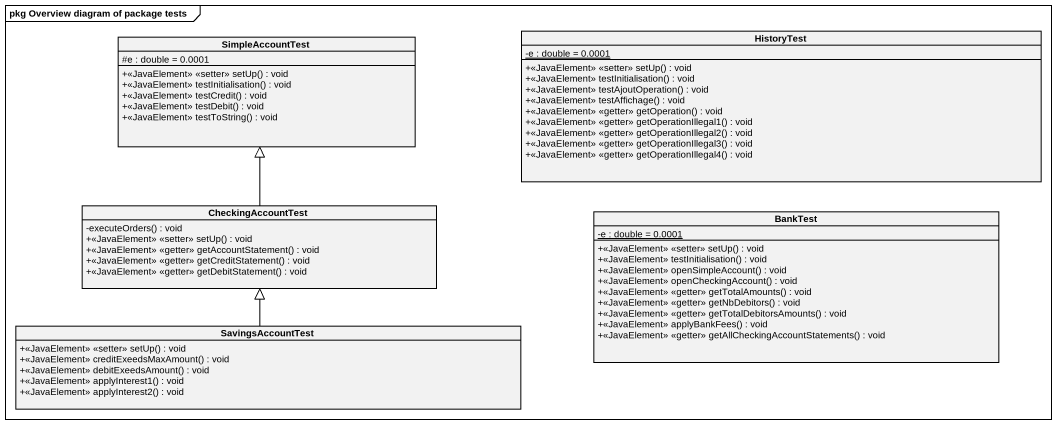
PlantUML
@startuml
mainframe pkg Overview diagram of package tests
hide circle
hide empty members
skinparam classAttributeIconSize 0
class SimpleAccountTest {
  #e : double = 0.0001
  +<<JavaElement>> <<setter>> setUp() : void
  +<<JavaElement>> testInitialisation() : void
  +<<JavaElement>> testCredit() : void
  +<<JavaElement>> testDebit() : void
  +<<JavaElement>> testToString() : void
}
class HistoryTest {
  {static} -e : double = 0.0001
  +<<JavaElement>> <<setter>> setUp() : void
  +<<JavaElement>> testInitialisation() : void
  +<<JavaElement>> testAjoutOperation() : void
  +<<JavaElement>> testAffichage() : void
  +<<JavaElement>> <<getter>> getOperation() : void
  +<<JavaElement>> <<getter>> getOperationIllegal1() : void
  +<<JavaElement>> <<getter>> getOperationIllegal2() : void
  +<<JavaElement>> <<getter>> getOperationIllegal3() : void
  +<<JavaElement>> <<getter>> getOperationIllegal4() : void
}
class CheckingAccountTest {
  -executeOrders() : void
  +<<JavaElement>> <<setter>> setUp() : void
  +<<JavaElement>> <<getter>> getAccountStatement() : void
  +<<JavaElement>> <<getter>> getCreditStatement() : void
  +<<JavaElement>> <<getter>> getDebitStatement() : void
}
class BankTest {
  {static} -e : double = 0.0001
  +<<JavaElement>> <<setter>> setUp() : void
  +<<JavaElement>> testInitialisation() : void
  +<<JavaElement>> openSimpleAccount() : void
  +<<JavaElement>> openCheckingAccount() : void
  +<<JavaElement>> <<getter>> getTotalAmounts() : void
  +<<JavaElement>> <<getter>> getNbDebitors() : void
  +<<JavaElement>> <<getter>> getTotalDebitorsAmounts() : void
  +<<JavaElement>> applyBankFees() : void
  +<<JavaElement>> <<getter>> getAllCheckingAccountStatements() : void
}
class SavingsAccountTest {
  +<<JavaElement>> <<setter>> setUp() : void
  +<<JavaElement>> creditExeedsMaxAmount() : void
  +<<JavaElement>> debitExeedsAmount() : void
  +<<JavaElement>> applyInterest1() : void
  +<<JavaElement>> applyInterest2() : void
}
CheckingAccountTest -up-|> SimpleAccountTest
SavingsAccountTest -up-|> CheckingAccountTest
@enduml
